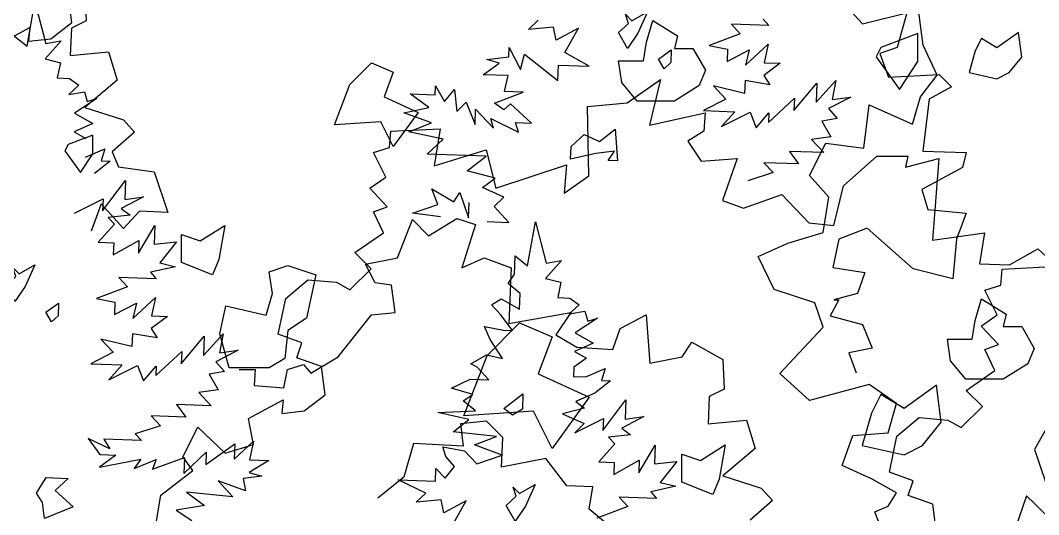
# Model space of a CAD drawing. Header units: inches. Extents: x 11.9 to 85.3, y 21.1 to 37.4.
# Drawn here: x 38.957 to 39.3467, y 22.4947 to 22.6838 of the extents above; entities that cross this region are included whole.
import ezdxf

# ---------------------------------------------------------------- set-up
doc = ezdxf.new("R2010")
doc.units = ezdxf.units.IN
doc.header["$MEASUREMENT"] = 0
doc.layers.add('CAY', color=94, linetype='Continuous')
doc.layers.add('CAY-3', color=61, linetype='Continuous')

# ---------------------------------------------------------------- blocks, each defined once
blk = doc.blocks.new('A$C76451831')
at = {"layer": 'CAY'}
for p, q in [((4659.22, 1729.96), (4665.97, 1767.35)), ((4665.97, 1767.35), (4675.16, 1732.12)), ((4648.09, 1722.64), (4648.64, 1738.49)), ((4648.64, 1738.49), (4659.22, 1729.96)), ((4688.38, 1734.38), (4674.7, 1718.99)), ((4675.16, 1732.12), (4688.38, 1734.38)), ((4642.83, 1714.67), (4648.09, 1722.64)), ((4674.7, 1718.99), (4687.73, 1715.82)), ((4652.95, 1706.15), (4642.83, 1714.67)), ((4687.73, 1715.82), (4685.01, 1702.77)), ((4628.6, 1696.58), (4636.94, 1701.73)), ((4636.94, 1701.73), (4652.49, 1693.02)), ((4652.49, 1693.02), (4652.95, 1706.15)), ((4685.01, 1702.77), (4695.42, 1702.4)), ((4695.42, 1702.4), (4703.37, 1696.69)), ((4636.46, 1688.14), (4628.6, 1696.58)), ((4703.37, 1696.69), (4694.94, 1688.82)), ((4646.41, 1674.65), (4636.46, 1688.14)), ((4694.94, 1688.82), (4708.16, 1691.08)), ((4718.84, 1685.27), (4699.82, 1672.78)), ((4708.16, 1691.08), (4710.59, 1682.83)), ((4710.59, 1682.83), (4718.84, 1685.27)), ((4627.57, 1667.15), (4622.52, 1678.2)), ((4622.52, 1678.2), (4638.72, 1674.92)), ((4637.88, 1650.92), (4627.57, 1667.15)), ((4638.72, 1674.92), (4646.41, 1674.65)), ((4699.82, 1672.78), (4715.38, 1664.08)), ((4715.38, 1664.08), (4699.27, 1656.94)), ((4610.99, 1646.42), (4624.4, 1654.11)), ((4624.4, 1654.11), (4637.88, 1650.92)), ((4709.49, 1651.14), (4698.79, 1643.35)), ((4699.27, 1656.94), (4709.49, 1651.14)), ((4616.33, 1643.51), (4610.99, 1646.42)), ((4626.37, 1632.73), (4616.33, 1643.51)), ((4698.79, 1643.35), (4698.52, 1635.65)), ((4708.93, 1635.29), (4725.5, 1642.42)), ((4725.5, 1642.42), (4722.42, 1632.1)), ((4594.41, 1625.69), (4610.53, 1633.29)), ((4610.53, 1633.29), (4626.37, 1632.73)), ((4698.52, 1635.65), (4708.93, 1635.29)), ((4612.79, 1620.06), (4594.41, 1625.69)), ((4730.11, 1631.83), (4716.61, 1621.42)), ((4722.42, 1632.1), (4730.11, 1631.83)), ((4604.45, 1614.91), (4612.79, 1620.06)), ((4615.03, 1606.38), (4604.45, 1614.91)), ((4716.61, 1621.42), (4700.5, 1614.28)), ((4723.65, 1589.44), (4743.14, 1615.51)), ((4743.14, 1615.51), (4742.57, 1599.21)), ((4582.8, 1604.79), (4615.03, 1606.38)), ((4708, 1608.58), (4689.26, 1603.79)), ((4700.5, 1614.28), (4708, 1608.58)), ((4609.33, 1598.88), (4582.8, 1604.79)), ((4595.82, 1588.47), (4609.33, 1598.88)), ((4689.26, 1603.79), (4707.54, 1595.45)), ((4699.56, 1587.56), (4724.01, 1599.86)), ((4724.01, 1599.86), (4723.65, 1589.44)), ((4758.5, 1601.37), (4739.58, 1591.61)), ((4742.57, 1599.21), (4758.5, 1601.37)), ((4707.54, 1595.45), (4699.56, 1587.56)), ((4739.58, 1591.61), (4747.09, 1585.91)), ((4632.84, 1584.45), (4595.82, 1588.47)), ((4614.02, 1577.41), (4632.84, 1584.45)), ((4747.09, 1585.91), (4728.44, 1583.84)), ((4728.44, 1583.84), (4733.68, 1578.21)), ((4587.22, 1575.62), (4605.68, 1572.26)), ((4589.65, 1567.38), (4587.22, 1575.62)), ((4605.68, 1572.26), (4616.16, 1561.01)), ((4637.72, 1568.42), (4614.02, 1577.41)), ((4733.68, 1578.21), (4720, 1562.82)), ((4754.11, 1553.47), (4768.07, 1577.01)), ((4768.07, 1577.01), (4767.52, 1561.16)), ((4597.06, 1558.96), (4589.65, 1567.38)), ((4616.16, 1561.01), (4637.72, 1568.42)), ((4720, 1562.82), (4733.12, 1562.37)), ((4732.76, 1551.95), (4754.49, 1564.34)), ((4754.49, 1564.34), (4754.11, 1553.47)), ((4767.52, 1561.16), (4786.63, 1563.22)), ((4786.63, 1563.22), (4772.4, 1545.13)), ((4580.76, 1546.38), (4581.14, 1557.25)), ((4581.14, 1557.25), (4589, 1548.81)), ((4589, 1548.81), (4597.06, 1558.96)), ((4733.12, 1562.37), (4732.76, 1551.95)), ((4572.7, 1536.23), (4549.08, 1547.49)), ((4549.08, 1547.49), (4580.76, 1546.38)), ((4785.88, 1541.94), (4764.42, 1537.25)), ((4764.42, 1537.25), (4769.21, 1531.64)), ((4772.4, 1545.13), (4785.88, 1541.94)), ((4564.27, 1528.37), (4572.7, 1536.23)), ((4585.64, 1530.34), (4564.27, 1528.37)), ((4587.97, 1519.38), (4585.64, 1530.34)), ((4606.91, 1529.6), (4587.97, 1519.38)), ((4595.3, 1508.7), (4606.91, 1529.6)), ((4769.21, 1531.64), (4737.53, 1532.75)), ((4737.53, 1532.75), (4744.95, 1524.78)), ((4744.95, 1524.78), (4718.32, 1514.83)), ((5470, 1100.55), (5471.06, 1075.24)), ((5420.6, 1053.63), (5427.34, 1091.02)), ((5427.34, 1091.02), (5436.53, 1055.8)), ((6048.18, 1076.67), (6052.97, 1071.06)), ((5458.4, 1068.91), (5457.35, 1045.71)), ((5471.06, 1075.24), (5458.4, 1068.91)), ((5848.03, 1067.79), (5856.47, 1075.66)), ((5869.4, 1069.76), (5848.03, 1067.79)), ((5871.74, 1058.8), (5869.4, 1069.76)), ((5890.67, 1069.02), (5871.74, 1058.8)), ((5879.07, 1048.12), (5890.67, 1069.02)), ((6052.97, 1071.06), (6021.29, 1072.17)), ((6021.29, 1072.17), (6028.72, 1064.2)), ((5410.02, 1062.16), (5420.6, 1053.63)), ((6028.72, 1064.2), (6002.09, 1054.25)), ((5449.75, 1058.05), (5436.08, 1042.67)), ((5436.53, 1055.8), (5449.75, 1058.05)), ((5831.36, 1044.35), (5831.64, 1052.5)), ((5831.64, 1052.5), (5841.4, 1033.57)), ((6002.09, 1054.25), (6017.83, 1050.98)), ((6017.83, 1050.98), (6017.47, 1040.57)), ((6033.21, 1037.3), (6052.42, 1055.21)), ((6052.42, 1055.21), (6049.15, 1039.46)), ((5436.08, 1042.67), (5449.11, 1039.49)), ((5457.35, 1045.71), (5490.04, 1048.87)), ((5490.04, 1048.87), (5497.42, 1024.62)), ((5812.7, 1042.28), (5831.36, 1044.35)), ((5823.02, 1039.2), (5812.7, 1042.28)), ((5841.4, 1033.57), (5844.58, 1046.6)), ((5844.58, 1046.6), (5873.25, 1024.3)), ((5899.96, 1036.51), (5879.07, 1048.12)), ((6017.47, 1040.57), (6036.39, 1050.33)), ((6036.39, 1050.33), (6033.21, 1037.3)), ((5449.11, 1039.49), (5446.38, 1026.44)), ((5809.53, 1029.24), (5823.02, 1039.2)), ((5873.25, 1024.3), (5873.71, 1037.43)), ((5873.71, 1037.43), (5899.96, 1036.51)), ((6062.73, 1038.99), (6048.77, 1028.59)), ((6049.15, 1039.46), (6062.73, 1038.99)), ((5446.38, 1026.44), (5456.79, 1026.07)), ((5456.79, 1026.07), (5464.75, 1020.36)), ((5497.42, 1024.62), (5470, 1001.41)), ((5830.8, 1028.5), (5809.53, 1029.24)), ((5827.61, 1015.01), (5830.8, 1028.5)), ((6048.77, 1028.59), (6053.93, 1020.71)), ((5464.75, 1020.36), (5456.32, 1012.49)), ((5768.6, 1012.08), (5768.87, 1019.78)), ((5768.87, 1019.78), (5776.56, 1006.37)), ((5776.56, 1006.37), (5785.07, 1016.5)), ((5785.07, 1016.5), (5787.13, 997.84)), ((6005.86, 1019.66), (6016.35, 1008.42)), ((6032.38, 1013.3), (6005.86, 1019.66)), ((6032.76, 1024.17), (6032.38, 1013.3)), ((6053.93, 1020.71), (6032.76, 1024.17)), ((6074.46, 998.68), (6093.86, 1022.03)), ((6093.29, 1005.73), (6110.24, 1024.18)), ((6093.86, 1022.03), (6093.29, 1005.73)), ((6110.24, 1024.18), (6106.96, 1007.97)), ((5456.32, 1012.49), (5469.54, 1014.75)), ((5480.21, 1008.94), (5461.2, 996.45)), ((5469.54, 1014.75), (5471.97, 1006.5)), ((5471.97, 1006.5), (5480.21, 1008.94)), ((5747.33, 1012.83), (5768.6, 1012.08)), ((5763.24, 1001.39), (5747.33, 1012.83)), ((5819.1, 1004.88), (5843.45, 1014.46)), ((5843.45, 1014.46), (5827.61, 1015.01)), ((6016.35, 1008.42), (5997.43, 998.65)), ((6052.81, 988.56), (6074.83, 1009.1)), ((6074.83, 1009.1), (6074.46, 998.68)), ((6122.9, 1010.14), (6103.98, 1000.37)), ((6106.96, 1007.97), (6122.9, 1010.14)), ((5470, 1001.41), (5502.7, 990.87)), ((5741.78, 996.7), (5763.24, 1001.39)), ((5787.13, 997.84), (5795.11, 1005.72)), ((5795.11, 1005.72), (5802.61, 986.87)), ((5802.61, 986.87), (5803.07, 1000)), ((5803.07, 1000), (5818.36, 983.6)), ((5827.06, 999.16), (5819.1, 1004.88)), ((5832.68, 1004.41), (5827.06, 999.16)), ((5850.68, 987.91), (5832.68, 1004.41)), ((5997.43, 998.65), (6024.13, 997.72)), ((6103.98, 1000.37), (6111.38, 991.95)), ((5461.2, 996.45), (5476.75, 987.75)), ((5502.7, 990.87), (5512.19, 980.32)), ((5765.5, 988.16), (5741.78, 996.7)), ((5818.36, 983.6), (5815.93, 991.84)), ((5815.93, 991.84), (5839.54, 980.14)), ((6024.13, 997.72), (6012.81, 984.97)), ((6012.81, 984.97), (6037.25, 997.26)), ((6037.25, 997.26), (6042.23, 983.94)), ((6042.23, 983.94), (6053.09, 996.71)), ((6053.09, 996.71), (6052.81, 988.56)), ((6111.38, 991.95), (6098.16, 989.69)), ((6098.16, 989.69), (6105.85, 976.28)), ((5476.75, 987.75), (5460.64, 980.61)), ((5746.21, 980.68), (5765.5, 988.16)), ((5839.54, 980.14), (5837.1, 988.38)), ((5837.1, 988.38), (5850.68, 987.91)), ((5460.64, 980.61), (5470.86, 974.81)), ((5512.19, 980.32), (5493.21, 963.44)), ((5775.43, 974.22), (5746.21, 980.68)), ((5761.85, 961.55), (5775.43, 974.22)), ((6105.85, 976.28), (6089.46, 974.13)), ((6089.46, 974.13), (6099.95, 962.89)), ((5470.31, 958.96), (5486.87, 966.09)), ((5486.87, 966.09), (5483.79, 955.77)), ((6070.53, 963.91), (6078.31, 953.21)), ((6099.95, 962.89), (6070.53, 963.91)), ((5491.49, 955.5), (5477.98, 945.09)), ((5483.79, 955.77), (5491.49, 955.5)), ((5493.21, 963.44), (5498.48, 950.79)), ((5812.09, 959.79), (5761.85, 961.55)), ((5795.79, 947.21), (5812.09, 959.79)), ((5498.48, 950.79), (5529.07, 946.57)), ((5529.07, 946.57), (5540.67, 911.76)), ((5819.59, 940.94), (5795.79, 947.21)), ((6078.31, 953.21), (6048.89, 954.24)), ((6048.89, 954.24), (6056.75, 945.81)), ((5485.02, 913.12), (5504.51, 939.18)), ((5504.51, 939.18), (5503.94, 922.88)), ((5808.89, 933.16), (5819.59, 940.94)), ((6056.75, 945.81), (6035.21, 938.85)), ((5770.77, 918.62), (5765.8, 931.94)), ((5765.8, 931.94), (5784.45, 920.86)), ((5827.18, 924.81), (5808.89, 933.16)), ((5460.94, 911.24), (5485.39, 923.53)), ((5485.39, 923.53), (5485.02, 913.12)), ((5519.88, 925.04), (5500.96, 915.28)), ((5503.94, 922.88), (5519.88, 925.04)), ((5784.45, 920.86), (5789.71, 928.84)), ((5789.71, 928.84), (5797.11, 907.27)), ((5797.11, 907.27), (5797.57, 920.4)), ((5818.75, 916.95), (5827.18, 924.81)), ((5483.71, 919.15), (5475.28, 895.94)), ((5502.7, 898.05), (5483.71, 919.15)), ((5500.96, 915.28), (5508.46, 909.58)), ((5516.41, 912.82), (5502.7, 898.05)), ((5540.67, 911.76), (5516.41, 912.82)), ((5749.22, 911.21), (5770.77, 918.62)), ((5831.42, 903.36), (5818.75, 916.95)), ((5508.46, 909.58), (5489.81, 907.51)), ((5489.81, 907.51), (5495.05, 901.89)), ((5773.13, 908.11), (5749.22, 911.21)), ((5812.86, 904), (5831.42, 903.36)), ((5495.05, 901.89), (5481.37, 886.5)), ((5515.49, 877.14), (5529.45, 900.68)), ((5529.45, 900.68), (5528.9, 884.84)), ((5481.37, 886.5), (5494.5, 886.04)), ((5494.14, 875.62), (5515.87, 888.01)), ((5494.5, 886.04), (5494.14, 875.62)), ((5515.87, 888.01), (5515.49, 877.14)), ((5528.9, 884.84), (5548, 886.89)), ((5548, 886.89), (5533.78, 868.8)), ((5533.78, 868.8), (5547.26, 865.61)), ((5547.26, 865.61), (5525.8, 860.92)), ((5525.8, 860.92), (5530.59, 855.31)), ((5498.9, 856.42), (5506.33, 848.45)), ((5530.59, 855.31), (5498.9, 856.42)), ((5506.33, 848.45), (5479.7, 838.5)), ((5479.7, 838.5), (5495.44, 835.23)), ((5495.44, 835.23), (5495.08, 824.82)), ((5495.08, 824.82), (5514, 834.58)), ((5510.83, 821.55), (5530.03, 839.46)), ((5514, 834.58), (5510.83, 821.55)), ((5530.03, 839.46), (5526.76, 823.71)), ((5540.34, 823.24), (5526.38, 812.84)), ((5526.76, 823.71), (5540.34, 823.24)), ((5510.37, 808.42), (5509.99, 797.55)), ((5531.55, 804.96), (5510.37, 808.42)), ((5526.38, 812.84), (5531.55, 804.96)), ((5570.9, 789.98), (5587.86, 808.43)), ((5587.86, 808.43), (5584.57, 792.23)), ((5509.99, 797.55), (5483.48, 803.92)), ((5483.48, 803.92), (5493.96, 792.67)), ((5552.08, 782.93), (5571.47, 806.28)), ((5571.47, 806.28), (5570.9, 789.98)), ((5493.96, 792.67), (5475.04, 782.9)), ((5530.42, 772.81), (5552.44, 793.35)), ((5552.44, 793.35), (5552.08, 782.93)), ((5600.51, 794.39), (5581.59, 784.62)), ((5584.57, 792.23), (5600.51, 794.39)), ((5475.04, 782.9), (5501.74, 781.97)), ((5501.74, 781.97), (5490.42, 769.22)), ((5490.42, 769.22), (5514.87, 781.51)), ((5514.87, 781.51), (5519.84, 768.19)), ((5581.59, 784.62), (5589, 776.2)), ((5519.84, 768.19), (5530.71, 780.96)), ((5530.71, 780.96), (5530.42, 772.81)), ((5589, 776.2), (5575.78, 773.95)), ((5575.78, 773.95), (5583.47, 760.53)), ((5583.47, 760.53), (5567.08, 758.38)), ((5567.08, 758.38), (5577.56, 747.14)), ((5577.56, 747.14), (5548.14, 748.16)), ((5548.14, 748.16), (5555.93, 737.47)), ((5526.51, 738.49), (5534.37, 730.06)), ((5555.93, 737.47), (5526.51, 738.49)), ((5534.37, 730.06), (5512.83, 723.1)), ((5512.83, 723.1), (5518.07, 717.48)), ((5472.81, 719.06), (5482.76, 705.57)), ((5491.08, 710.26), (5472.81, 719.06)), ((5518.07, 717.48), (5485.93, 718.6)), ((5485.93, 718.6), (5491.08, 710.26)), ((5573.09, 696.97), (5597.73, 714.7)), ((5597.27, 701.57), (5613.66, 716.86)), ((5597.73, 714.7), (5597.27, 701.57)), ((5613.66, 716.86), (5610.39, 701.11)), ((5496.34, 705.09), (5482.38, 694.7)), ((5482.76, 705.57), (5496.34, 705.09)), ((5554.25, 689.47), (5573.45, 707.39)), ((5573.45, 707.39), (5573.09, 696.97)), ((5482.38, 694.7), (5517.52, 701.63)), ((5517.52, 701.63), (5511.8, 693.67)), ((5511.8, 693.67), (5530.64, 701.17)), ((5527.64, 693.12), (5554.72, 703.05)), ((5530.64, 701.17), (5527.64, 693.12)), ((5554.72, 703.05), (5554.25, 689.47)), ((5626.69, 700.54), (5610.01, 690.24)), ((5610.39, 701.11), (5626.69, 700.54)), ((5620.78, 687.15), (5604.85, 684.98)), ((5610.01, 690.24), (5620.78, 687.15)), ((5606.74, 674.49), (5583.48, 683.01)), ((5583.48, 683.01), (5596.14, 669.42)), ((5604.85, 684.98), (5606.74, 674.49)), ((5596.14, 669.42), (5556.41, 673.53)), ((5556.41, 673.53), (5571.87, 662.11)), ((5571.87, 662.11), (5547.71, 657.97)), ((5547.71, 657.97), (5561, 649.34))]:
    blk.add_line(p, q, dxfattribs=at)
for points in [[(4205.45, 1917.13), (4234.98, 1932.95), (4233.93, 1921.35), (4252.91, 1923.46), (4270.84, 1937.17), (4267.68, 1961.43)], [(4935.3, 1946.66), (4944.79, 1936.12), (4982.76, 1945.61), (4974.32, 1916.08), (4959.56, 1910.8), (4966.94, 1890.77), (5010.18, 1892.87), (5020.73, 1882.33), (5001.74, 1871.78), (4996.47, 1827.48), (5033.38, 1826.43), (5030.22, 1813.77), (4995.41, 1794.79), (5000.69, 1777.91), (5033.38, 1774.75), (5024.95, 1752.6), (5021.78, 1718.85), (4988.03, 1727.29), (4949.01, 1762.09), (4924.75, 1752.6), (4919.48, 1728.34), (4946.9, 1724.12), (4940.57, 1706.2), (4920.53, 1700.92), (4924.75, 1700.92), (4917.37, 1687.21), (4944.79, 1679.83), (4953.23, 1659.79), (4933.19, 1655.57), (4939.52, 1638.7)], [(5008.05, 1502.39), (5004.89, 1526.65), (4983.79, 1534.03), (4988.01, 1546.69), (4967.97, 1554.07), (4974.3, 1584.65), (4993.28, 1600.47), (5017.54, 1598.37), (5029.14, 1592.04), (5047.07, 1609.97), (5033.36, 1623.68), (5057.62, 1640.55), (5049.18, 1658.48), (5060.78, 1662.7), (5046.02, 1678.52), (5059.73, 1688.01), (5049.18, 1709.11), (5062.89, 1713.33), (5063.95, 1727.04), (5106.14, 1729.15)], [(440.32, 1041.41), (444.54, 1066.72), (471.97, 1087.81), (463.53, 1099.41), (476.18, 1124.73), (499.39, 1102.58), (523.65, 1109.96), (519.43, 1132.11), (548.96, 1147.93), (547.9, 1136.33), (566.89, 1138.44), (584.82, 1152.15), (581.65, 1176.41), (560.56, 1183.79), (564.78, 1196.44), (544.74, 1203.83), (551.07, 1234.41), (570.05, 1250.23), (594.31, 1248.12), (605.91, 1241.8), (623.84, 1259.73), (610.13, 1273.44), (634.39, 1290.31), (625.95, 1308.24), (637.55, 1312.46), (622.79, 1328.28), (636.5, 1337.77), (625.95, 1358.87), (639.66, 1363.09), (640.72, 1376.8), (682.9, 1378.91), (677.63, 1347.27), (721.93, 1360.98), (730.36, 1328.28), (790.48, 1348.32), (788.37, 1324.06), (809.47, 1338.83), (808.41, 1397.89), (842.16, 1401.05), (870.64, 1421.09), (861.15, 1382.07), (908.61, 1392.62), (907.55, 1376.8), (893.84, 1368.36), (905.44, 1351.48), (936.03, 1353.59), (923.37, 1317.73), (941.3, 1311.41), (974, 1323.01), (997.2, 1298.75), (1018.29, 1296.64), (1026.73, 1330.39), (1055.21, 1355.7), (1081.57, 1355.7), (1079.47, 1346.21), (1107.94, 1353.59), (1102.67, 1283.98), (1146.97, 1290.31), (1142.75, 1263.94), (1168.06, 1262.89), (1192.32, 1276.6), (1202.86, 1267.11)], [(5963.78, 1034.28), (5959.08, 1042.61), (5969.78, 1050.39), (5969.4, 1039.52), (5963.78, 1034.28)], [(5441.39, 818.53), (5436.7, 826.86), (5447.39, 834.64), (5447.01, 823.78), (5441.39, 818.53)]]:
    blk.add_lwpolyline(points, dxfattribs=at)
for points in [[(4784.52, 1915.19), (4800.35, 1915.19), (4810.91, 1896.71), (4805.63, 1883.5), (4784.52, 1870.3), (4752.84, 1870.3), (4739.65, 1886.14), (4737.01, 1904.63), (4758.12, 1904.63), (4760.76, 1920.47), (4766.04, 1938.95), (4787.16, 1925.75)], [(4507.91, 1884.31), (4526.38, 1902.79), (4544.85, 1894.87), (4536.94, 1873.75), (4565.97, 1860.55), (4544.85, 1831.5), (4534.3, 1852.63), (4494.71, 1849.98)], [(4267.54, 1833.17), (4264.9, 1827.89), (4278.1, 1809.4), (4288.66, 1825.25), (4288.66, 1841.09)], [(4396.9, 1672.02), (4402.18, 1695.78), (4436.49, 1687.86), (4441.77, 1706.34), (4439.13, 1724.83), (4454.96, 1730.11), (4478.72, 1722.19), (4470.8, 1685.22), (4454.96, 1674.66), (4452.32, 1650.9), (4439.13, 1642.98), (4404.82, 1642.98)], [(4639.11, 1608.26), (4655.41, 1620.84), (4654.95, 1607.71), (4646.62, 1602.56)], [(4791, 1545.5), (4791, 1569.26), (4806.84, 1563.98), (4827.95, 1577.18), (4822.67, 1548.14), (4817.39, 1534.94)], [(4641.21, 1525.68), (4649.64, 1533.55), (4647.2, 1541.34), (4652.44, 1535.72), (4665.85, 1543.41), (4657.51, 1525.11), (4648.9, 1512.27)], [(1058.5, 1448.2), (1054.54, 1440.28), (1074.34, 1412.56), (1090.17, 1436.32), (1090.17, 1460.09)], [(722.77, 1185.82), (750.48, 1213.54), (778.19, 1201.66), (766.32, 1169.98), (809.87, 1150.17), (778.19, 1106.61), (762.36, 1138.29), (702.98, 1134.33)], [(1109.93, 1128.8), (1105.97, 1160.49), (1078.25, 1140.68), (1058.46, 1152.57), (1050.54, 1136.72), (1042.62, 1109), (1078.25, 1101.08), (1094.09, 1109)], [(5924.98, 1065.1), (5933.41, 1072.97), (5930.96, 1080.76), (5936.2, 1075.14), (5949.61, 1082.83), (5941.27, 1064.53), (5932.66, 1051.69)], [(5923.88, 955.89), (5916.19, 956.16), (5921.45, 964.13), (5905.51, 961.97), (5884.05, 957.28), (5884.43, 968.14), (5895.66, 978.18), (5908.59, 972.29), (5922.1, 982.7)], [(5552.38, 869.17), (5552.38, 892.93), (5568.21, 887.65), (5589.33, 900.85), (5584.05, 871.81), (5578.77, 858.61)], [(5402.59, 849.35), (5411.02, 857.22), (5408.57, 865.01), (5413.82, 859.39), (5427.23, 867.08), (5418.88, 848.78), (5410.28, 835.94)], [(5433.75, 664.66), (5428.59, 672.55), (5436.76, 685.87), (5455.77, 685.2), (5444.52, 674.72), (5459.91, 661.03), (5435.54, 651)]]:
    blk.add_lwpolyline(points, close=True, dxfattribs=at)
at = {"layer": 'CAY-3'}
for points in [[(6154.79, 626.83), (6143.39, 656.72), (6154.79, 661.43), (6161.86, 672.84), (6141.03, 684.64), (6115.48, 696.04), (6124.52, 721.6), (6154.79, 723.96), (6161.86, 749.13), (6138.67, 765.25), (6087.57, 751.49), (6062.41, 774.69), (6099.36, 814.01), (6092.29, 834.85), (6057.7, 846.26), (6043.94, 874.18), (6069.1, 885.58), (6099.36, 894.63), (6104.08, 924.91), (6087.57, 943.39), (6101.72, 970.92), (6133.95, 966.59), (6138.67, 1003.56), (6175.62, 987.04), (6182.3, 1010.24), (6196.45, 1028.72), (6184.66, 1054.28), (6180.34, 1086.53)], [(6291.19, 730.65), (6279.39, 709.8), (6288.83, 682.28)], [(6291.19, 652), (6279.39, 663.79), (6272.79, 670.4), (6263.28, 642.95)], [(5601.46, 778.11), (5615.17, 778.11), (5614.12, 764.39), (5639.43, 762.29), (5642.59, 778.11), (5656.3, 782.32), (5662.63, 774.94), (5685.84, 788.65), (5714.31, 824.51), (5734.35, 826.62), (5731.19, 849.82), (5717.48, 851.93), (5709.04, 867.75), (5736.46, 873.03), (5749.12, 905.72), (5762.83, 892.01), (5787.09, 906.78), (5802.91, 901.5), (5791.3, 864.59), (5810.29, 873.03), (5833.49, 864.59), (5831.38, 817.13), (5884.12, 826.62), (5871.46, 807.64), (5889.39, 797.09), (5919.98, 794.98), (5926.3, 812.91), (5948.45, 824.51), (5951.62, 783.38), (5979.04, 788.65), (5987.48, 801.31), (6013.84, 786.54), (6014.9, 761.23), (6002.24, 754.9), (6001.19, 731.7), (6033.88, 734.86), (6041.27, 710.61), (6013.84, 687.4), (6046.54, 676.86), (6056.03, 666.31), (6037.05, 649.43)], [(5913.65, 647.32), (5899.94, 658.93), (5903.1, 677.91), (5880.95, 678.97), (5863.02, 702.17), (5825.05, 694.79), (5826.11, 720.1), (5812.4, 733.81), (5790.25, 731.7), (5792.36, 712.72), (5750.17, 714.82), (5741.73, 686.35), (5719.59, 668.42)]]:
    blk.add_lwpolyline(points, dxfattribs=at)
for points in [[(6268.6, 1044.21), (6265.97, 1065.34), (6247.49, 1052.14), (6234.29, 1060.06), (6229.02, 1049.49), (6223.74, 1031.01), (6247.49, 1025.73), (6258.05, 1031.01)], [(6252.77, 814.5), (6268.6, 814.5), (6279.16, 796.02), (6273.88, 782.82), (6252.77, 769.62), (6221.1, 769.62), (6207.9, 785.46), (6205.26, 803.94), (6226.38, 803.94), (6229.02, 819.79), (6234.29, 838.27), (6255.41, 825.07)]]:
    blk.add_lwpolyline(points, close=True, dxfattribs=at)

msp = doc.modelspace()

# ---------------------------------------------------------------- block references
at = {"layer": 'CAY', "xscale": 0.0004489089019145984, "yscale": 0.0004489089019145984, "zscale": 0.0004489089019145984}
for p in [(36.52619, 22.20094), (38.81115, 22.02325), (37.05949, 21.8133)]:
    msp.add_blockref('A$C76451831', p, dxfattribs=at)

doc.saveas('drawing.dxf')
